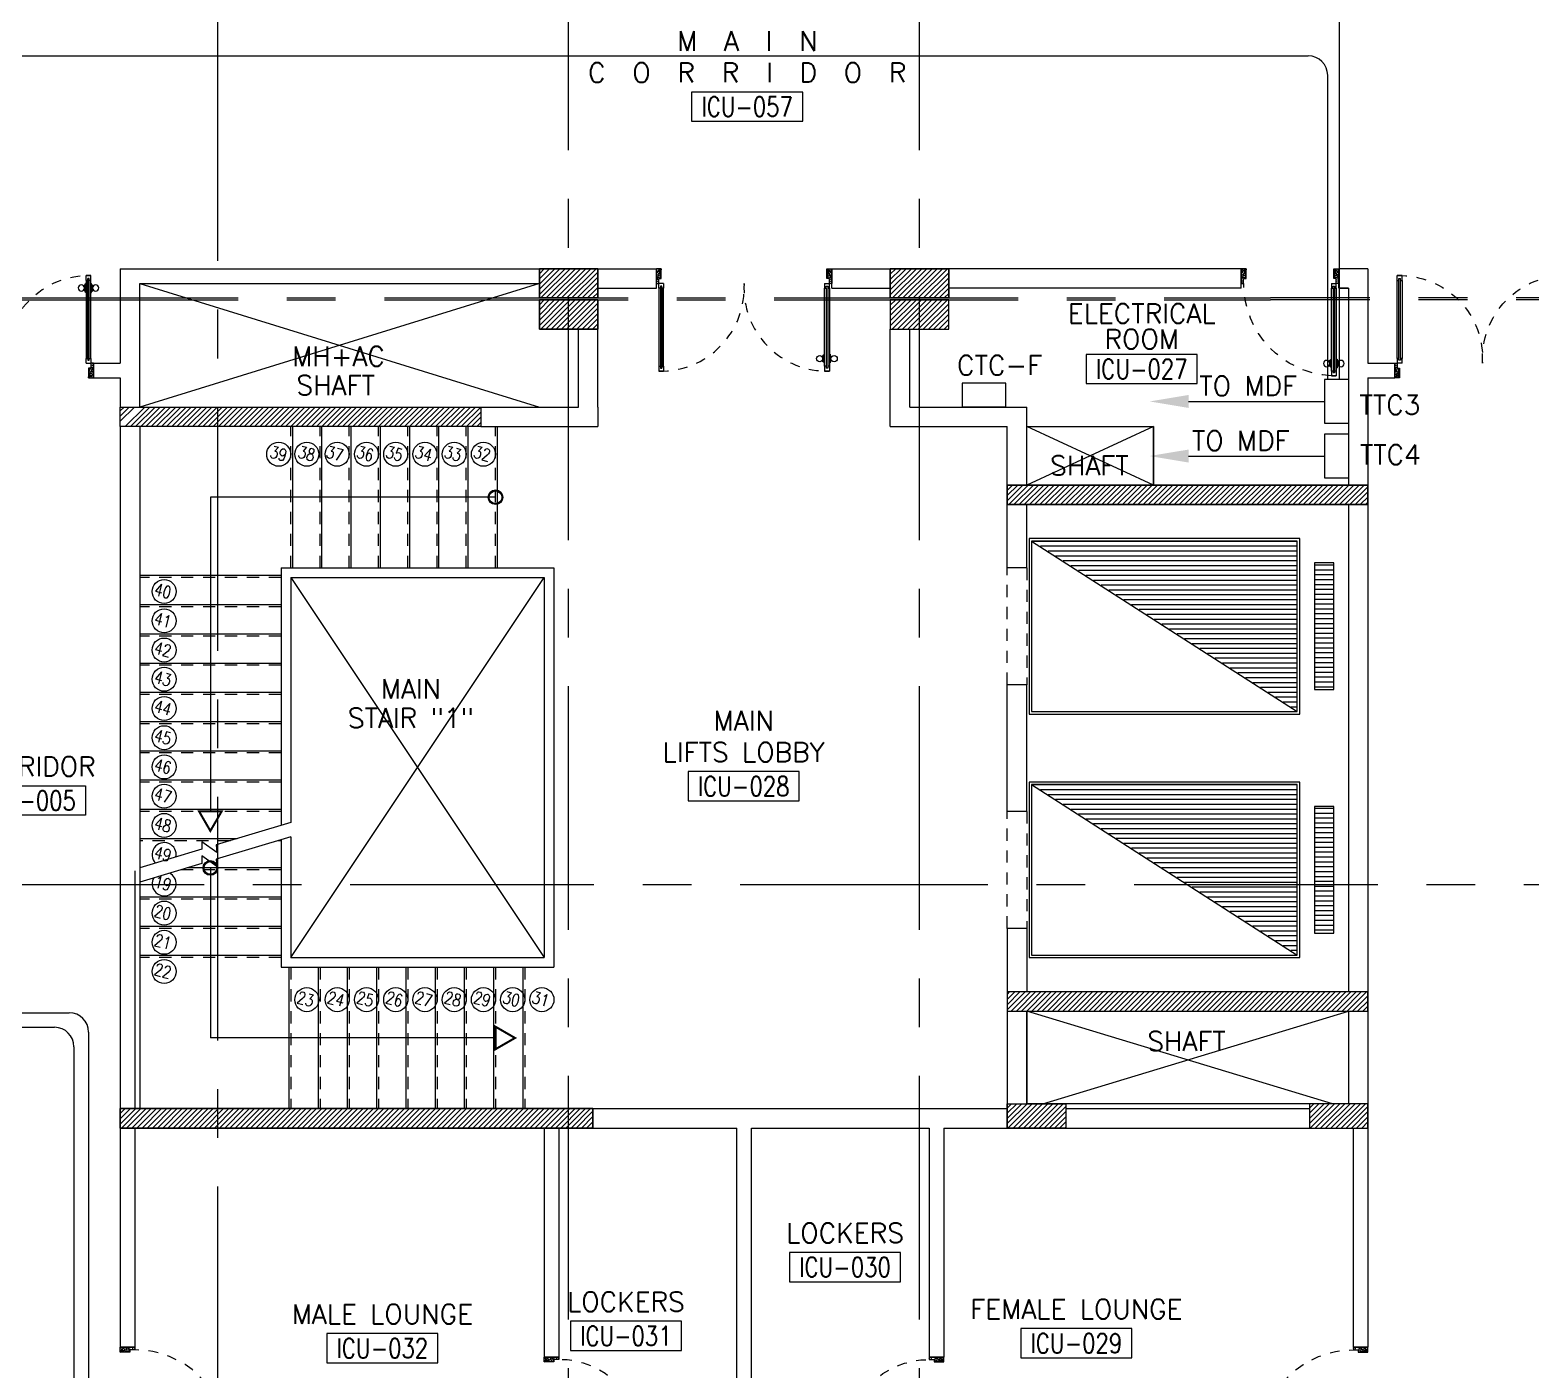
# Model space of a CAD drawing. Extents: x 0 to 92.2, y -1.4 to 78.1.
# Drawn here: x 61.41 to 76.8, y 22.09 to 35.84 of the extents above; entities that cross this region are included whole.
import ezdxf
from ezdxf.enums import TextEntityAlignment as Align

# ---------------------------------------------------------------- set-up
doc = ezdxf.new("R2010")
doc.units = 0
doc.header["$MEASUREMENT"] = 0
for name, pattern in [('CENTERX2', [4, 2.5, -0.5, 0.5, -0.5]), ('HIDDEN', [0.375, 0.25, -0.125]), ('HIDDEN2', [0.1875, 0.125, -0.0625])]:
    doc.linetypes.add(name, pattern=pattern)
doc.layers.get('0').update_dxf_attribs({"color": 11, "linetype": 'CONTINUOUS'})
for name, color, linetype in [('A_COUNTER', 11, 'CONTINUOUS'), ('AXES', 11, 'CENTERX2'), ('COL', 11, 'CONTINUOUS'), ('DOOR', 11, 'CONTINUOUS'), ('E-TEL', 4, 'CONTINUOUS'), ('E-WIRE', 4, 'CONTINUOUS'), ('HAT', 11, 'CONTINUOUS'), ('HIDDEN', 11, 'HIDDEN2'), ('LIFTS', 11, 'CONTINUOUS'), ('RM-BOX', 11, 'CONTINUOUS'), ('RM-NAME', 11, 'CONTINUOUS'), ('RM-NO', 11, 'CONTINUOUS'), ('SHAFT', 11, 'CONTINUOUS'), ('STR', 11, 'CONTINUOUS'), ('WALL', 11, 'CONTINUOUS')]:
    doc.layers.add(name, color=color, linetype=linetype)
doc.styles.add('ROMANS', font='ROMANS.shx', dxfattribs={"width": 0.6})

# ---------------------------------------------------------------- blocks, each defined once
blk = doc.blocks.new('RM1')
at = {"layer": 'RM-BOX'}
blk.add_lwpolyline([(570, -200), (-570, -200), (-570, -500), (570, -500)], close=True, dxfattribs=at)
at = {"layer": 'RM-NAME', "style": 'ROMANS'}
blk.add_attdef('ROOMNAME1', text='', height=200, dxfattribs=at).set_placement((0, 324), align=Align.MIDDLE)
blk = doc.blocks.new('*X25')
at = {"color": 0}
for p, q in [((503899, 131750), (506612, 131750)), ((503977, 131700), (506612, 131700)), ((504055, 131650), (506612, 131650)), ((504132, 131600), (506612, 131600)), ((504210, 131550), (506612, 131550)), ((504288, 131500), (506612, 131500)), ((504366, 131450), (506612, 131450)), ((504444, 131400), (506612, 131400)), ((504522, 131350), (506612, 131350)), ((504600, 131300), (506612, 131300)), ((504677, 131250), (506612, 131250)), ((504755, 131200), (506612, 131200)), ((504833, 131150), (506612, 131150)), ((504911, 131100), (506612, 131100)), ((504989, 131050), (506612, 131050)), ((505067, 131000), (506612, 131000)), ((505145, 130950), (506612, 130950)), ((505222, 130900), (506612, 130900)), ((505300, 130850), (506612, 130850)), ((505378, 130800), (506612, 130800)), ((505456, 130750), (506612, 130750)), ((505534, 130700), (506612, 130700)), ((505612, 130650), (506612, 130650)), ((505690, 130600), (506612, 130600)), ((505767, 130550), (506612, 130550)), ((505845, 130500), (506612, 130500)), ((505923, 130450), (506612, 130450)), ((506001, 130400), (506612, 130400)), ((506079, 130350), (506612, 130350)), ((506157, 130300), (506612, 130300)), ((506235, 130250), (506612, 130250)), ((506312, 130200), (506612, 130200)), ((506390, 130150), (506612, 130150)), ((506468, 130100), (506612, 130100)), ((506546, 130050), (506612, 130050))]:
    blk.add_line(p, q, dxfattribs=at)
blk = doc.blocks.new('*X24')
at = {"color": 0}
for p, q in [((140176, 227700), (140376, 227700)), ((140176, 227650), (140376, 227650)), ((140176, 227600), (140376, 227600)), ((140176, 227550), (140376, 227550)), ((140176, 227500), (140376, 227500)), ((140176, 227450), (140376, 227450)), ((140176, 227400), (140376, 227400)), ((140176, 227350), (140376, 227350)), ((140176, 227300), (140376, 227300)), ((140176, 227250), (140376, 227250)), ((140176, 227200), (140376, 227200)), ((140176, 227150), (140376, 227150)), ((140176, 227100), (140376, 227100)), ((140176, 227050), (140376, 227050)), ((140176, 227000), (140376, 227000)), ((140176, 226950), (140376, 226950)), ((140176, 226900), (140376, 226900)), ((140176, 226850), (140376, 226850)), ((140176, 226800), (140376, 226800)), ((140176, 226750), (140376, 226750)), ((140176, 226700), (140376, 226700)), ((140176, 226650), (140376, 226650)), ((140176, 226600), (140376, 226600)), ((140176, 226550), (140376, 226550)), ((140176, 226500), (140376, 226500)), ((140176, 226450), (140376, 226450))]:
    blk.add_line(p, q, dxfattribs=at)
blk = doc.blocks.new('*X27')
at = {"color": 0}
for p, q in [((197839, 138813), (198025, 139000)), ((197839, 138866), (197972, 139000)), ((197839, 138919), (197919, 139000)), ((197839, 138972), (197866, 139000)), ((197879, 138800), (198079, 139000)), ((197932, 138800), (198132, 139000)), ((197985, 138800), (198185, 139000)), ((198038, 138800), (198238, 139000)), ((198091, 138800), (198291, 139000)), ((198144, 138800), (198344, 139000)), ((198197, 138800), (198397, 139000)), ((198250, 138800), (198450, 139000)), ((198303, 138800), (198503, 139000)), ((198356, 138800), (198556, 139000)), ((198409, 138800), (198609, 139000)), ((198462, 138800), (198662, 139000)), ((198515, 138800), (198715, 139000)), ((198568, 138800), (198768, 139000)), ((198621, 138800), (198821, 139000)), ((198674, 138800), (198874, 139000)), ((198727, 138800), (198927, 139000)), ((198780, 138800), (198980, 139000)), ((198833, 138800), (199033, 139000)), ((198886, 138800), (199086, 139000)), ((198939, 138800), (199139, 139000)), ((198992, 138800), (199192, 139000)), ((199045, 138800), (199245, 139000)), ((199098, 138800), (199298, 139000)), ((199151, 138800), (199351, 139000)), ((199204, 138800), (199404, 139000)), ((199257, 138800), (199457, 139000)), ((199310, 138800), (199510, 139000)), ((199363, 138800), (199563, 139000)), ((199416, 138800), (199616, 139000)), ((199469, 138800), (199669, 139000)), ((199523, 138800), (199723, 139000)), ((199576, 138800), (199776, 139000)), ((199629, 138800), (199829, 139000)), ((199682, 138800), (199882, 139000)), ((199735, 138800), (199935, 139000)), ((199788, 138800), (199988, 139000)), ((199841, 138800), (200041, 139000)), ((199894, 138800), (200094, 139000)), ((199947, 138800), (200147, 139000)), ((200000, 138800), (200200, 139000)), ((200053, 138800), (200253, 139000)), ((200106, 138800), (200306, 139000)), ((200159, 138800), (200359, 139000)), ((200212, 138800), (200412, 139000)), ((200265, 138800), (200465, 139000)), ((200318, 138800), (200518, 139000)), ((200371, 138800), (200571, 139000)), ((200424, 138800), (200624, 139000)), ((200477, 138800), (200677, 139000)), ((200530, 138800), (200730, 139000)), ((200583, 138800), (200783, 139000)), ((200636, 138800), (200836, 139000)), ((200689, 138800), (200889, 139000)), ((200742, 138800), (200942, 139000)), ((200795, 138800), (200995, 139000)), ((200848, 138800), (201048, 139000)), ((200901, 138800), (201101, 139000)), ((200954, 138800), (201154, 139000)), ((201007, 138800), (201207, 139000)), ((201060, 138800), (201260, 139000)), ((201114, 138800), (201314, 139000)), ((201167, 138800), (201367, 139000)), ((201220, 138800), (201420, 139000)), ((201273, 138800), (201473, 139000)), ((201326, 138800), (201526, 139000)), ((201379, 138800), (201539, 138960)), ((201432, 138800), (201539, 138907)), ((201485, 138800), (201539, 138854))]:
    blk.add_line(p, q, dxfattribs=at)
blk = doc.blocks.new('*X26')
at = {"color": 0}
for p, q in [((197839, 143639), (197999, 143800)), ((197839, 143692), (197946, 143800)), ((197839, 143745), (197893, 143800)), ((197853, 143600), (198053, 143800)), ((197906, 143600), (198106, 143800)), ((197959, 143600), (198159, 143800)), ((198012, 143600), (198212, 143800)), ((198065, 143600), (198265, 143800)), ((198118, 143600), (198318, 143800)), ((198171, 143600), (198371, 143800)), ((198224, 143600), (198424, 143800)), ((198277, 143600), (198477, 143800)), ((198330, 143600), (198530, 143800)), ((198383, 143600), (198583, 143800)), ((198436, 143600), (198636, 143800)), ((198489, 143600), (198689, 143800)), ((198542, 143600), (198742, 143800)), ((198595, 143600), (198795, 143800)), ((198648, 143600), (198848, 143800)), ((198701, 143600), (198901, 143800)), ((198754, 143600), (198954, 143800)), ((198807, 143600), (199007, 143800)), ((198860, 143600), (199060, 143800)), ((198913, 143600), (199113, 143800)), ((198966, 143600), (199166, 143800)), ((199019, 143600), (199219, 143800)), ((199072, 143600), (199272, 143800)), ((199125, 143600), (199325, 143800)), ((199178, 143600), (199378, 143800)), ((199231, 143600), (199431, 143800)), ((199284, 143600), (199484, 143800)), ((199337, 143600), (199537, 143800)), ((199390, 143600), (199590, 143800)), ((199443, 143600), (199643, 143800)), ((199497, 143600), (199697, 143800)), ((199550, 143600), (199750, 143800)), ((199603, 143600), (199803, 143800)), ((199656, 143600), (199856, 143800)), ((199709, 143600), (199909, 143800)), ((199762, 143600), (199962, 143800)), ((199815, 143600), (200015, 143800)), ((199868, 143600), (200068, 143800)), ((199921, 143600), (200121, 143800)), ((199974, 143600), (200174, 143800)), ((200027, 143600), (200227, 143800)), ((200080, 143600), (200280, 143800)), ((200133, 143600), (200333, 143800)), ((200186, 143600), (200386, 143800)), ((200239, 143600), (200439, 143800)), ((200292, 143600), (200492, 143800)), ((200345, 143600), (200545, 143800)), ((200398, 143600), (200598, 143800)), ((200451, 143600), (200651, 143800)), ((200504, 143600), (200704, 143800)), ((200557, 143600), (200757, 143800)), ((200610, 143600), (200810, 143800)), ((200663, 143600), (200863, 143800)), ((200716, 143600), (200916, 143800)), ((200769, 143600), (200969, 143800)), ((200822, 143600), (201022, 143800)), ((200875, 143600), (201075, 143800)), ((200928, 143600), (201128, 143800)), ((200981, 143600), (201181, 143800)), ((201034, 143600), (201234, 143800)), ((201088, 143600), (201288, 143800)), ((201141, 143600), (201341, 143800)), ((201194, 143600), (201394, 143800)), ((201247, 143600), (201447, 143800)), ((201300, 143600), (201500, 143800)), ((201353, 143600), (201539, 143786)), ((201406, 143600), (201539, 143733)), ((201459, 143600), (201539, 143680)), ((201512, 143600), (201539, 143627))]:
    blk.add_line(p, q, dxfattribs=at)
blk = doc.blocks.new('A$C272A55A0')
at = {"layer": 'DOOR', "color": 0, "linetype": 'BYBLOCK'}
for p, q in [((0, 900), (0, 1050)), ((50, 1050), (0, 1050)), ((25, 950), (50, 950)), ((25, 900), (25, 950)), ((50, 950), (50, 1050)), ((1750, 950), (1750, 1050)), ((1750, 1050), (1800, 1050)), ((1775, 950), (1750, 950)), ((1775, 900), (1775, 950)), ((1800, 1050), (1800, 900)), ((0, 900), (25, 900)), ((75, 900), (25, 900)), ((25, 850), (25, 900)), ((42, 850), (25, 850)), ((58, 870), (42, 870)), ((42, 870), (42, 850)), ((58, 850), (58, 870)), ((75, 850), (58, 850)), ((75, 900), (75, 850)), ((1725, 900), (1775, 900)), ((1725, 900), (1725, 850)), ((1725, 850), (1742, 850)), ((1742, 870), (1758, 870)), ((1742, 850), (1742, 870)), ((1758, 870), (1758, 850)), ((1758, 850), (1775, 850)), ((1800, 900), (1775, 900)), ((1775, 850), (1775, 900)), ((1718, 160), (1709, 160)), ((1709, 95), (1709, 160)), ((1725, 173), (1718, 173)), ((1718, 173), (1718, 83)), ((1718, 95), (1718, 160)), ((1775, 173), (1782, 173)), ((1782, 173), (1782, 83)), ((1782, 160), (1791, 160)), ((1782, 95), (1782, 160)), ((1791, 95), (1791, 160)), ((25, 50), (42, 50)), ((25, 50), (25, 0)), ((25, 0), (75, 0)), ((75, 0), (25, 0)), ((42, 50), (42, 30)), ((42, 30), (58, 30)), ((58, 50), (75, 50)), ((58, 50), (58, 30)), ((75, 50), (75, 0)), ((1718, 95), (1709, 95)), ((1725, 83), (1718, 83)), ((1742, 50), (1725, 50)), ((1725, 50), (1725, 0)), ((1775, 0), (1725, 0)), ((1725, 0), (1775, 0)), ((1742, 50), (1742, 30)), ((1758, 30), (1742, 30)), ((1775, 50), (1758, 50)), ((1758, 50), (1758, 30)), ((1775, 83), (1782, 83)), ((1775, 50), (1775, 0)), ((1782, 95), (1791, 95))]:
    blk.add_line(p, q, dxfattribs=at)
at = {"layer": 'DOOR', "color": 9, "linetype": 'BYBLOCK'}
for p, q in [((50, 1050), (0, 1010)), ((50, 1050), (0, 937)), ((50, 1050), (37, 950)), ((1750, 1050), (1800, 1010)), ((1750, 1050), (1800, 937)), ((1750, 1050), (1763, 950))]:
    blk.add_line(p, q, dxfattribs=at)
at = {"layer": 'DOOR', "linetype": 'BYBLOCK'}
for p, q in [((25, 850), (25, 50)), ((42, 850), (42, 50)), ((58, 850), (58, 50)), ((75, 50), (75, 850)), ((1725, 50), (1725, 850)), ((1742, 850), (1742, 50)), ((1758, 850), (1758, 50)), ((1775, 850), (1775, 50))]:
    blk.add_line(p, q, dxfattribs=at)
at = {"layer": 'DOOR', "color": 0, "linetype": 'BYBLOCK'}
for centre in [(1676, 128), (1824, 128)]:
    blk.add_circle(centre, 32.4, dxfattribs=at)
at = {"layer": 'DOOR', "color": 9, "linetype": 'BYBLOCK'}
for centre, radius, start, end in [((50, 1050), 54.4, 203.2074, 270), ((50, 1050), 74.4, 227.7764, 270), ((50, 1050), 94.4, 238.0182, 270), ((50, 1050), 114, 244.0838, 257.3774), ((50, 1050), 134, 248.1598, 259.28), ((50, 1050), 34.4, 180, 270), ((50, 1050), 14.4, 180, 270), ((1750, 1050), 14.4, 270, 0), ((1750, 1050), 34.4, 270, 0), ((1750, 1050), 54.4, 270, 336.7926), ((1750, 1050), 74.4, 270, 312.2236), ((1750, 1050), 94.4, 270, 301.9818), ((1750, 1050), 114, 282.6226, 295.9162), ((1750, 1050), 134, 280.72, 291.8402), ((50, 1050), 154, 251.1053, 256.2858), ((1750, 1050), 154, 283.7142, 288.8947)]:
    blk.add_arc(centre, radius, start, end, dxfattribs=at)
at = {"layer": 'DOOR', "linetype": 'HIDDEN', "ltscale": 0.5}
for centre, start, end in [((50, 851), 268.3174, 3.2965), ((1750, 851), 176.7035, 271.6826)]:
    blk.add_arc(centre, 851, start, end, dxfattribs=at)
at = {"layer": 'WALL', "linetype": 'BYBLOCK'}
blk.add_line((1800, 900), (1800, 1050), dxfattribs=at)
blk = doc.blocks.new('*X94')
at = {"color": 0}
for p, q in [((76229, 144854), (76375, 145000)), ((76229, 144907), (76322, 145000)), ((76229, 144960), (76269, 145000)), ((76281, 144800), (76481, 145000)), ((76334, 144800), (76534, 145000)), ((76387, 144800), (76587, 145000)), ((76440, 144800), (76640, 145000)), ((76493, 144800), (76693, 145000)), ((76546, 144800), (76746, 145000)), ((76599, 144800), (76799, 145000)), ((76652, 144800), (76852, 145000)), ((76705, 144800), (76905, 145000)), ((76758, 144800), (76958, 145000)), ((76811, 144800), (77011, 145000)), ((76864, 144800), (77064, 145000)), ((76917, 144800), (77117, 145000)), ((76971, 144800), (77171, 145000)), ((77024, 144800), (77224, 145000)), ((77077, 144800), (77277, 145000)), ((77130, 144800), (77330, 145000)), ((77183, 144800), (77383, 145000)), ((77236, 144800), (77436, 145000)), ((77289, 144800), (77489, 145000)), ((77342, 144800), (77542, 145000)), ((77395, 144800), (77595, 145000)), ((77448, 144800), (77648, 145000)), ((77501, 144800), (77701, 145000)), ((77554, 144800), (77754, 145000)), ((77607, 144800), (77807, 145000)), ((77660, 144800), (77860, 145000)), ((77713, 144800), (77913, 145000)), ((77766, 144800), (77966, 145000)), ((77819, 144800), (78019, 145000)), ((77872, 144800), (78072, 145000)), ((77925, 144800), (78125, 145000)), ((77978, 144800), (78178, 145000)), ((78031, 144800), (78231, 145000)), ((78084, 144800), (78284, 145000)), ((78137, 144800), (78337, 145000)), ((78190, 144800), (78390, 145000)), ((78243, 144800), (78443, 145000)), ((78296, 144800), (78496, 145000)), ((78349, 144800), (78549, 145000)), ((78402, 144800), (78602, 145000)), ((78455, 144800), (78655, 145000)), ((78508, 144800), (78708, 145000)), ((78562, 144800), (78762, 145000)), ((78615, 144800), (78815, 145000)), ((78668, 144800), (78868, 145000)), ((78721, 144800), (78921, 145000)), ((78774, 144800), (78974, 145000)), ((78827, 144800), (79027, 145000)), ((78880, 144800), (79080, 145000)), ((78933, 144800), (79133, 145000)), ((78986, 144800), (79186, 145000)), ((79039, 144800), (79239, 145000)), ((79092, 144800), (79292, 145000)), ((79145, 144800), (79345, 145000)), ((79198, 144800), (79398, 145000)), ((79251, 144800), (79451, 145000)), ((79304, 144800), (79504, 145000)), ((79357, 144800), (79557, 145000)), ((79410, 144800), (79610, 145000)), ((79463, 144800), (79663, 145000)), ((79516, 144800), (79716, 145000)), ((79569, 144800), (79769, 145000)), ((79622, 144800), (79822, 145000)), ((79675, 144800), (79875, 145000)), ((79728, 144800), (79928, 145000)), ((79781, 144800), (79929, 144948)), ((79834, 144800), (79929, 144895)), ((79887, 144800), (79929, 144842))]:
    blk.add_line(p, q, dxfattribs=at)
blk = doc.blocks.new('*X93')
at = {"color": 0}
for p, q in [((76229, 137641), (76388, 137800)), ((76229, 137694), (76334, 137800)), ((76229, 137748), (76281, 137800)), ((76241, 137600), (76441, 137800)), ((76294, 137600), (76494, 137800)), ((76347, 137600), (76547, 137800)), ((76400, 137600), (76600, 137800)), ((76453, 137600), (76653, 137800)), ((76506, 137600), (76706, 137800)), ((76559, 137600), (76759, 137800)), ((76612, 137600), (76812, 137800)), ((76665, 137600), (76865, 137800)), ((76718, 137600), (76918, 137800)), ((76771, 137600), (76971, 137800)), ((76824, 137600), (77024, 137800)), ((76877, 137600), (77077, 137800)), ((76930, 137600), (77130, 137800)), ((76983, 137600), (77183, 137800)), ((77036, 137600), (77236, 137800)), ((77089, 137600), (77289, 137800)), ((77142, 137600), (77342, 137800)), ((77195, 137600), (77395, 137800)), ((77248, 137600), (77448, 137800)), ((77301, 137600), (77501, 137800)), ((77354, 137600), (77554, 137800)), ((77407, 137600), (77607, 137800)), ((77460, 137600), (77660, 137800)), ((77513, 137600), (77713, 137800)), ((77566, 137600), (77766, 137800)), ((77619, 137600), (77819, 137800)), ((77672, 137600), (77872, 137800)), ((77725, 137600), (77925, 137800)), ((77779, 137600), (77979, 137800)), ((77832, 137600), (78032, 137800)), ((77885, 137600), (78085, 137800)), ((77938, 137600), (78138, 137800)), ((77991, 137600), (78191, 137800)), ((78044, 137600), (78244, 137800)), ((78097, 137600), (78297, 137800)), ((78150, 137600), (78350, 137800)), ((78203, 137600), (78403, 137800)), ((78256, 137600), (78456, 137800)), ((78309, 137600), (78509, 137800)), ((78362, 137600), (78562, 137800)), ((78415, 137600), (78615, 137800)), ((78468, 137600), (78668, 137800)), ((78521, 137600), (78721, 137800)), ((78574, 137600), (78774, 137800)), ((78627, 137600), (78827, 137800)), ((78680, 137600), (78880, 137800)), ((78733, 137600), (78933, 137800)), ((78786, 137600), (78986, 137800)), ((78839, 137600), (79039, 137800)), ((78892, 137600), (79092, 137800)), ((78945, 137600), (79145, 137800)), ((78998, 137600), (79198, 137800)), ((79051, 137600), (79251, 137800)), ((79104, 137600), (79304, 137800)), ((79157, 137600), (79357, 137800)), ((79210, 137600), (79410, 137800)), ((79263, 137600), (79463, 137800)), ((79316, 137600), (79516, 137800)), ((79369, 137600), (79569, 137800)), ((79423, 137600), (79623, 137800)), ((79476, 137600), (79676, 137800)), ((79529, 137600), (79729, 137800)), ((79582, 137600), (79782, 137800)), ((79635, 137600), (79835, 137800)), ((79688, 137600), (79888, 137800)), ((79741, 137600), (79941, 137800)), ((79794, 137600), (79994, 137800)), ((79847, 137600), (80047, 137800)), ((79900, 137600), (80100, 137800)), ((79953, 137600), (80153, 137800)), ((80006, 137600), (80206, 137800)), ((80059, 137600), (80259, 137800)), ((80112, 137600), (80312, 137800)), ((80165, 137600), (80365, 137800)), ((80218, 137600), (80418, 137800)), ((80271, 137600), (80471, 137800)), ((80324, 137600), (80524, 137800)), ((80377, 137600), (80577, 137800)), ((80430, 137600), (80630, 137800)), ((80483, 137600), (80683, 137800)), ((80536, 137600), (80736, 137800)), ((80589, 137600), (80789, 137800)), ((80642, 137600), (80842, 137800)), ((80695, 137600), (80895, 137800)), ((80748, 137600), (80948, 137800)), ((80801, 137600), (81001, 137800)), ((80854, 137600), (81054, 137800)), ((80907, 137600), (81079, 137772)), ((80960, 137600), (81079, 137718)), ((81014, 137600), (81079, 137665)), ((81067, 137600), (81079, 137612))]:
    blk.add_line(p, q, dxfattribs=at)
blk = doc.blocks.new('C5')
at = {"layer": 'HAT', "linetype": 'BYBLOCK'}
h = blk.add_hatch(dxfattribs=at)
h.set_pattern_fill('ANSI31', color=256, scale=300, style=0)
h.set_pattern_definition([(45, (-223356.182, -51411.005), (-26.516504, 26.516504), [])])
h.paths.add_polyline_path([(300, 300), (0, 300), (0, 0), (300, 0)])
h.paths.add_polyline_path([(600, 300), (300, 300), (300, 0), (600, 0)])
at = {"layer": 'COL'}
blk.add_lwpolyline([(600, 300), (0, 300), (0, 0), (600, 0)], close=True, dxfattribs=at)
blk = doc.blocks.new('DOOR90')
at = {"layer": 'DOOR', "color": 0, "linetype": 'BYBLOCK'}
for p, q in [((-150, 0), (-150, -25)), ((-150, 0), (0, 0)), ((0, -50), (0, 0)), ((-1000, -25), (-1000, -75)), ((-1000, -75), (-1000, -25)), ((-950, -25), (-1000, -25)), ((-950, -75), (-1000, -75)), ((-970, -42), (-970, -58)), ((-950, -42), (-970, -42)), ((-950, -58), (-970, -58)), ((-950, -25), (-950, -42)), ((-950, -58), (-950, -75)), ((-918, -25), (-918, -18)), ((-828, -18), (-918, -18)), ((-918, -75), (-918, -82)), ((-828, -82), (-918, -82)), ((-905, -18), (-905, -9)), ((-905, -9), (-840, -9)), ((-905, -18), (-840, -18)), ((-905, -82), (-905, -91)), ((-905, -82), (-840, -82)), ((-905, -91), (-840, -91)), ((-840, -18), (-840, -9)), ((-840, -82), (-840, -91)), ((-828, -25), (-828, -18)), ((-828, -75), (-828, -82)), ((-200, -42), (-200, -25)), ((-200, -25), (-150, -25)), ((-180, -42), (-200, -42)), ((-200, -75), (-200, -58)), ((-200, -58), (-180, -58)), ((-150, -75), (-200, -75)), ((-180, -58), (-180, -42)), ((-150, -75), (-150, -25)), ((-150, -25), (-100, -25)), ((-100, -25), (-100, -50)), ((-100, -50), (0, -50)), ((-150, -900), (-150, -875)), ((-150, -875), (-100, -875)), ((0, -900), (-150, -900)), ((-150, -900), (0, -900)), ((-100, -850), (0, -850)), ((-100, -875), (-100, -850)), ((0, -850), (0, -900))]:
    blk.add_line(p, q, dxfattribs=at)
at = {"layer": 'DOOR', "color": 9, "linetype": 'BYBLOCK'}
for p, q in [((0, -50), (-114, 0)), ((0, -50), (-40, 0)), ((0, -50), (-100, -37)), ((0, -850), (-114, -900)), ((0, -850), (-100, -863)), ((0, -850), (-40, -900))]:
    blk.add_line(p, q, dxfattribs=at)
at = {"layer": 'DOOR', "linetype": 'BYBLOCK'}
for p, q in [((-200, -25), (-950, -25)), ((-200, -42), (-950, -42)), ((-200, -58), (-950, -58)), ((-950, -75), (-200, -75))]:
    blk.add_line(p, q, dxfattribs=at)
at = {"layer": 'DOOR', "color": 0, "linetype": 'BYBLOCK'}
for centre in [(-873, 24), (-873, -124)]:
    blk.add_circle(centre, 32.4, dxfattribs=at)
at = {"layer": 'DOOR', "color": 9, "linetype": 'BYBLOCK'}
for centre, radius, start, end in [((0, -50), 154, 161.1053, 166.2858), ((0, -50), 134, 158.1598, 169.28), ((0, -50), 94.4, 148.0182, 180), ((0, -50), 74.4, 137.7764, 180), ((0, -50), 114, 154.0838, 167.3774), ((0, -50), 54.4, 113.2074, 180), ((0, -50), 34.4, 90, 180), ((0, -50), 14.4, 90, 180), ((0, -850), 154, 193.7142, 198.8947), ((0, -850), 134, 190.72, 201.8402), ((0, -850), 94.4, 180, 211.9818), ((0, -850), 74.4, 180, 222.2236), ((0, -850), 54.4, 180, 246.7926), ((0, -850), 34.4, 180, 270), ((0, -850), 14.4, 180, 270)]:
    blk.add_arc(centre, radius, start, end, dxfattribs=at)
at = {"layer": 'DOOR', "linetype": 'HIDDEN', "ltscale": 0.5}
blk.add_arc((-150, -25), 850, 180, 270, dxfattribs=at)
blk = doc.blocks.new('DOOR-10')
at = {"layer": 'DOOR', "color": 0, "linetype": 'BYBLOCK'}
for p, q in [((-26, 1100), (-76, 1100)), ((-76, 1100), (-26, 1100)), ((-76, 1050), (-76, 1100)), ((-26, 1050), (-26, 1100)), ((-83, 1005), (-92, 1005)), ((-92, 1005), (-92, 940)), ((-83, 940), (-92, 940)), ((-76, 1018), (-83, 1018)), ((-83, 928), (-83, 1018)), ((-83, 1005), (-83, 940)), ((-76, 928), (-83, 928)), ((-59, 1050), (-76, 1050)), ((-43, 1070), (-59, 1070)), ((-59, 1050), (-59, 1070)), ((-43, 1050), (-43, 1070)), ((-26, 1050), (-43, 1050)), ((-26, 1018), (-18, 1018)), ((-26, 928), (-18, 928)), ((-18, 928), (-18, 1018)), ((-18, 1005), (-9, 1005)), ((-18, 1005), (-18, 940)), ((-18, 940), (-9, 940)), ((-9, 1005), (-9, 940)), ((-76, 200), (-59, 200)), ((-76, 150), (-76, 200)), ((-59, 200), (-59, 180)), ((-59, 180), (-43, 180)), ((-43, 200), (-26, 200)), ((-43, 180), (-43, 200)), ((-26, 200), (-26, 150)), ((-1001, 0), (-1001, 150)), ((-1001, 150), (-976, 150)), ((-1001, 150), (-1001, 0)), ((-951, 0), (-1001, 0)), ((-976, 150), (-976, 100)), ((-976, 100), (-951, 100)), ((-951, 100), (-951, 0)), ((-76, 150), (-26, 150)), ((-51, 100), (-51, 0)), ((-26, 100), (-51, 100)), ((-51, 0), (-1, 0)), ((-1, 150), (-26, 150)), ((-26, 150), (-26, 100))]:
    blk.add_line(p, q, dxfattribs=at)
at = {"layer": 'DOOR', "linetype": 'BYBLOCK'}
for p, q in [((-76, 1050), (-76, 200)), ((-59, 200), (-59, 1050)), ((-43, 200), (-43, 1050)), ((-26, 200), (-26, 1050))]:
    blk.add_line(p, q, dxfattribs=at)
at = {"layer": 'DOOR', "color": 9, "linetype": 'BYBLOCK'}
for p, q in [((-951, 0), (-1001, 114)), ((-951, 0), (-1001, 40)), ((-951, 0), (-964, 100)), ((-51, 0), (-1, 114)), ((-51, 0), (-37, 100)), ((-51, 0), (-1, 40)), ((-1, 0), (-1, 150))]:
    blk.add_line(p, q, dxfattribs=at)
at = {"layer": 'DOOR', "color": 0, "linetype": 'BYBLOCK'}
for centre in [(-124, 973), (23, 973)]:
    blk.add_circle(centre, 32.4, dxfattribs=at)
at = {"layer": 'DOOR', "linetype": 'HIDDEN', "ltscale": 0.5}
blk.add_arc((-23, 149), 952, 93.1482, 179.9482, dxfattribs=at)
at = {"layer": 'DOOR', "color": 9, "linetype": 'BYBLOCK'}
for centre, radius, start, end in [((-951, 0), 154, 103.7142, 108.8947), ((-951, 0), 134, 100.72, 111.8402), ((-951, 0), 94.4, 90, 121.9818), ((-951, 0), 74.4, 90, 132.2236), ((-951, 0), 54.4, 90, 156.7926), ((-951, 0), 34.4, 90, 180), ((-951, 0), 14.4, 90, 180), ((-51, 0), 94.4, 58.0182, 90), ((-51, 0), 74.4, 47.7764, 90), ((-51, 0), 54.4, 23.2074, 90), ((-51, 0), 34.4, 0, 90), ((-51, 0), 14.4, 0, 90), ((-51, 0), 134, 68.1598, 79.28), ((-51, 0), 114, 64.0838, 77.3774), ((-51, 0), 154, 71.1053, 76.2858)]:
    blk.add_arc(centre, radius, start, end, dxfattribs=at)

msp = doc.modelspace()

# ---------------------------------------------------------------- hatches: boundary and pattern name
at = {"layer": 'HAT'}
h = msp.add_hatch(dxfattribs=at)
h.set_pattern_fill('ANSI31', color=256, scale=0.3, style=0)
h.set_pattern_definition([(45, (-205.96349, -18.31986), (-0.0265165043, 0.0265165043), [])])
h.paths.add_polyline_path([(72.0327, 24.5711), (72.0327, 24.8211), (71.4327, 24.8211), (71.4327, 24.5711)])
h = msp.add_hatch(dxfattribs=at)
h.set_pattern_fill('ANSI31', color=256, scale=0.3, style=0)
h.set_pattern_definition([(45, (-202.86349, -18.31986), (-0.0265165043, 0.0265165043), [])])
h.paths.add_polyline_path([(75.1327, 24.8211), (74.5327, 24.8211), (74.5327, 24.5711), (75.1327, 24.5711)])

# ---------------------------------------------------------------- linework, layer by layer
at = {"layer": 'A_COUNTER'}
msp.add_line((70.7827, 22.2211), (70.6327, 22.2211), dxfattribs=at)
at = {"layer": 'AXES'}
for p, q in [((66.9327, -1.3931), (66.9327, 77.4195)), ((66.9327, -1.3931), (66.9327, 77.4195)), ((70.5327, -1.3931), (70.5327, 77.4195)), ((70.5327, -1.3931), (70.5327, 77.4195)), ((63.3327, 5.4711), (63.3327, 64.2911)), ((1.0427, 33.0911), (74.1327, 33.0911)), ((1.0427, 33.0711), (74.1327, 33.0711)), ((91.1523, 33.0911), (74.1327, 33.0911)), ((91.1523, 33.0711), (74.1327, 33.0711)), ((0.6927, 27.0711), (68.7327, 27.0711)), ((68.7327, 27.0711), (84.9327, 27.0711))]:
    msp.add_line(p, q, dxfattribs=at)
at = {"layer": 'COL'}
for points in [[(62.3327, 31.7711), (62.3327, 31.9711), (66.0327, 31.9711), (66.0327, 31.7711)], [(71.4327, 31.1711), (71.4327, 30.9711), (75.1327, 30.9711), (75.1327, 31.1711)], [(71.4327, 25.9711), (71.4327, 25.7711), (75.1327, 25.7711), (75.1327, 25.9711)], [(67.1827, 24.7711), (62.3327, 24.7711), (62.3327, 24.5711), (67.1827, 24.5711)]]:
    msp.add_lwpolyline(points, close=True, dxfattribs=at)
at = {"layer": 'E-TEL', "color": 4}
for p, q in [((71.4175, 32.2163), (70.9687, 32.2163)), ((70.9687, 32.2163), (70.9687, 31.9711)), ((71.4175, 31.9711), (71.4175, 32.2163)), ((74.6875, 32.2535), (74.6875, 31.8048)), ((74.9327, 32.2535), (74.6875, 32.2535)), ((74.9327, 32.2535), (74.9327, 31.8048)), ((71.4175, 31.9711), (70.9687, 31.9711)), ((74.6875, 31.8048), (74.9327, 31.8048)), ((74.6875, 31.6932), (74.6875, 31.2444)), ((74.9327, 31.6932), (74.6875, 31.6932)), ((74.9327, 31.6932), (74.9327, 31.2444)), ((74.6875, 31.2444), (74.9327, 31.2444))]:
    msp.add_line(p, q, dxfattribs=at)
at = {"layer": 'E-WIRE', "linetype": 'BYBLOCK', "ltscale": 0.3}
for p, q in [((74.8405, 32.2535), (74.8405, 36.1186)), ((74.7196, 32.2535), (74.7196, 35.3764)), ((58.1021, 25.7556), (61.8088, 25.7556)), ((54.0731, 25.6056), (61.6588, 25.6056)), ((61.8588, 25.4056), (61.8588, 14.5828)), ((62.0088, 25.5556), (62.0088, 14.7328))]:
    msp.add_line(p, q, dxfattribs=at)
at = {"layer": 'E-WIRE', "color": 4, "linetype": 'BYBLOCK'}
msp.add_line((28.1715, 35.5764), (74.5196, 35.5764), dxfattribs=at)
at = {"layer": 'E-WIRE', "color": 4}
for p, q in [((73.2925, 32.0291), (74.6875, 32.0291)), ((73.2925, 31.4688), (74.6875, 31.4688))]:
    msp.add_line(p, q, dxfattribs=at)
at = {"layer": 'E-WIRE', "linetype": 'BYBLOCK', "ltscale": 0.3}
for centre in [(74.5196, 35.3764), (61.8088, 25.5556), (61.6588, 25.4056)]:
    msp.add_arc(centre, 0.2, 0, 90, dxfattribs=at)
at = {"layer": 'E-WIRE', "color": 4}
for points in [[(73.2925, 32.0958), (73.2925, 31.9625), (72.8925, 32.0291)], [(73.2925, 31.5354), (73.2925, 31.4021), (72.8925, 31.4688)]]:
    msp.add_solid(points, dxfattribs=at)
at = {"layer": 'HIDDEN'}
for p, q in [((71.4327, 29.1211), (71.4327, 30.3211)), ((71.6327, 30.3211), (71.6327, 29.1211)), ((71.4327, 26.6211), (71.4327, 27.8211)), ((71.6327, 27.8211), (71.6327, 26.6211))]:
    msp.add_line(p, q, dxfattribs=at)
at = {"layer": 'LIFTS'}
for p, q in [((71.6827, 30.5961), (74.4077, 28.8461)), ((71.6827, 28.0961), (74.4077, 26.3461))]:
    msp.add_line(p, q, dxfattribs=at)
for points in [[(71.6577, 28.8211), (74.4327, 28.8211), (74.4327, 30.6211), (71.6577, 30.6211)], [(71.6827, 28.8461), (74.4077, 28.8461), (74.4077, 30.5961), (71.6827, 30.5961)], [(74.5827, 29.0711), (74.7827, 29.0711), (74.7827, 30.3711), (74.5827, 30.3711)], [(71.6577, 28.1211), (71.6577, 26.3211), (74.4327, 26.3211), (74.4327, 28.1211)], [(71.6827, 28.0961), (71.6827, 26.3461), (74.4077, 26.3461), (74.4077, 28.0961)], [(74.5827, 26.5711), (74.7827, 26.5711), (74.7827, 27.8711), (74.5827, 27.8711)]]:
    msp.add_lwpolyline(points, close=True, dxfattribs=at)
at = {"layer": 'RM-NAME'}
for points in [[(71.4327, 24.8211), (72.0327, 24.8211), (72.0327, 24.5711), (71.4327, 24.5711)], [(75.1327, 24.8211), (74.5327, 24.8211), (74.5327, 24.5711), (75.1327, 24.5711)]]:
    msp.add_lwpolyline(points, close=True, dxfattribs=at)
at = {"layer": 'SHAFT'}
for p, q in [((66.6327, 33.2411), (62.5327, 31.9711)), ((62.5327, 33.2411), (66.6327, 31.9711)), ((72.9327, 31.1711), (71.6327, 31.7711)), ((72.9327, 31.7711), (71.6327, 31.1711)), ((71.8577, 31.7711), (72.9327, 31.7711)), ((72.9327, 31.1711), (72.9327, 31.7711)), ((64.0827, 30.2211), (66.6827, 26.3211)), ((64.0827, 26.3211), (66.6827, 30.2211)), ((74.7677, 24.8211), (71.6327, 25.7711)), ((71.7977, 24.8211), (74.9327, 25.7711))]:
    msp.add_line(p, q, dxfattribs=at)
at = {"layer": 'STR', "linetype": 'HIDDEN2'}
for p, q in [((64.0827, 30.3211), (64.0827, 31.7711)), ((64.3827, 30.3211), (64.3827, 31.7711)), ((64.6827, 30.3211), (64.6827, 31.7711)), ((64.9827, 30.3211), (64.9827, 31.7711)), ((65.2827, 30.3211), (65.2827, 31.7711)), ((65.5827, 30.3211), (65.5827, 31.7711)), ((65.8827, 30.3211), (65.8827, 31.7711)), ((66.1827, 30.3211), (66.1827, 31.7711)), ((63.9827, 30.2211), (62.5327, 30.2211)), ((63.9827, 29.9211), (62.5327, 29.9211)), ((63.9827, 29.6211), (62.5327, 29.6211)), ((63.9827, 29.3211), (62.5327, 29.3211)), ((63.9827, 29.0211), (62.5327, 29.0211)), ((63.9827, 28.7211), (62.5327, 28.7211)), ((63.9827, 28.4211), (62.5327, 28.4211)), ((63.9827, 28.1211), (62.5327, 28.1211)), ((63.9827, 27.8211), (62.5327, 27.8211)), ((63.4647, 27.5211), (62.5327, 27.5211)), ((63.9827, 27.5211), (63.9472, 27.5211)), ((63.9827, 27.2211), (62.9486, 27.2211)), ((63.9827, 26.9211), (62.5327, 26.9211)), ((63.9827, 26.6211), (62.5327, 26.6211)), ((63.9827, 26.3211), (62.5327, 26.3211)), ((64.0827, 26.2211), (64.0827, 24.7711)), ((64.3827, 26.2211), (64.3827, 24.7711)), ((64.6827, 26.2211), (64.6827, 24.7711)), ((64.9827, 26.2211), (64.9827, 24.7711)), ((65.2827, 26.2211), (65.2827, 24.7711)), ((65.5827, 26.2211), (65.5827, 24.7711)), ((65.8827, 26.2211), (65.8827, 24.7711)), ((66.1827, 26.2211), (66.1827, 24.7711)), ((66.4827, 26.2211), (66.4827, 24.7711))]:
    msp.add_line(p, q, dxfattribs=at)
at = {"layer": 'STR'}
for p, q in [((64.1027, 30.3211), (64.1027, 31.7711)), ((64.4027, 30.3211), (64.4027, 31.7711)), ((64.7027, 30.3211), (64.7027, 31.7711)), ((65.0027, 30.3211), (65.0027, 31.7711)), ((65.3027, 30.3211), (65.3027, 31.7711)), ((65.6027, 30.3211), (65.6027, 31.7711)), ((65.9027, 30.3211), (65.9027, 31.7711)), ((66.2027, 30.3211), (66.2027, 31.7711)), ((66.1827, 31.0461), (63.2577, 31.0461)), ((63.2577, 31.0461), (63.2577, 27.8211)), ((63.9827, 30.2411), (62.5327, 30.2411)), ((63.9827, 30.2411), (62.5327, 30.2411)), ((63.9827, 30.3211), (63.9827, 27.6767)), ((63.9827, 30.3211), (66.7827, 30.3211)), ((64.0827, 30.2211), (64.0827, 27.7068)), ((64.0827, 30.2211), (66.6827, 30.2211)), ((66.6827, 30.2211), (66.6827, 26.3211)), ((66.7827, 30.3211), (66.7827, 26.2211)), ((63.9827, 29.9411), (62.5327, 29.9411)), ((63.9827, 29.6411), (62.5327, 29.6411)), ((63.9827, 29.3411), (62.5327, 29.3411)), ((63.9827, 29.0411), (62.5327, 29.0411)), ((63.9827, 28.7411), (62.5327, 28.7411)), ((63.9827, 28.4411), (62.5327, 28.4411)), ((63.9827, 28.1411), (62.5327, 28.1411)), ((63.9827, 27.8411), (62.5327, 27.8411)), ((64.0827, 27.5618), (64.0827, 26.3211)), ((63.5313, 27.5411), (62.5327, 27.5411)), ((63.9827, 27.5318), (63.9827, 26.2211)), ((63.9827, 27.2411), (63.0152, 27.2411)), ((63.2577, 27.2411), (63.2577, 25.4961)), ((63.9827, 26.9411), (62.5327, 26.9411)), ((63.9827, 26.6411), (62.5327, 26.6411)), ((63.9827, 26.3411), (62.5327, 26.3411)), ((63.9827, 26.2211), (66.7827, 26.2211)), ((64.0627, 26.2211), (64.0627, 24.7711)), ((64.0827, 26.3211), (66.6827, 26.3211)), ((64.3627, 26.2211), (64.3627, 24.7711)), ((64.6627, 26.2211), (64.6627, 24.7711)), ((64.9627, 26.2211), (64.9627, 24.7711)), ((65.2627, 26.2211), (65.2627, 24.7711)), ((65.5627, 26.2211), (65.5627, 24.7711)), ((65.8627, 26.2211), (65.8627, 24.7711)), ((66.1627, 26.2211), (66.1627, 24.7711)), ((66.4627, 26.2211), (66.4627, 24.7711)), ((66.1827, 25.4961), (63.2577, 25.4961))]:
    msp.add_line(p, q, dxfattribs=at)
at = {"layer": 'STR', "const_width": 0.0215}
for points in [[(63.3732, 27.8211), (63.1422, 27.8211), (63.2577, 27.6211)], [(66.1827, 25.6116), (66.1827, 25.3807), (66.3827, 25.4961)]]:
    msp.add_lwpolyline(points, close=True, dxfattribs=at)
at = {"layer": 'STR'}
for points in [[(64.0827, 27.7068), (63.3189, 27.4773), (63.3241, 27.4008), (63.1704, 27.5105), (63.1704, 27.4327), (62.5327, 27.2411)], [(64.0827, 27.5618), (63.3189, 27.3324), (63.3241, 27.2559), (63.1704, 27.3656), (63.1704, 27.2878), (62.5327, 27.0962)]]:
    msp.add_lwpolyline(points, dxfattribs=at)
at = {"layer": 'STR', "color": 11}
for centre in [(63.9588, 31.4872), (64.2471, 31.4872), (64.5588, 31.4872), (64.8588, 31.4872), (65.1588, 31.4872), (65.4588, 31.4872), (65.7588, 31.4872), (66.0588, 31.4872), (62.7837, 30.0778), (62.7837, 29.7778), (62.7837, 29.4778), (62.7837, 29.1778), (62.7837, 28.8778), (62.7837, 28.5778), (62.7837, 28.2778), (62.7837, 27.9778), (62.7837, 27.6778), (62.7837, 26.7778), (62.7837, 26.4778), (62.7837, 26.1778), (64.2471, 25.8892), (64.5588, 25.8892), (64.8588, 25.8892), (65.1588, 25.8892), (65.4588, 25.8892), (65.7588, 25.8892), (66.0588, 25.8892), (66.3588, 25.8892), (66.6588, 25.8892)]:
    msp.add_circle(centre, 0.1232, dxfattribs=at)
at = {"layer": 'STR'}
for centre, radius in [((66.1827, 31.0461), 0.075), ((66.1827, 31.0461), 0.065), ((63.2577, 27.2411), 0.075), ((63.2577, 27.2411), 0.065)]:
    msp.add_circle(centre, radius, dxfattribs=at)
at = {"layer": 'STR', "color": 11}
for centre, start, end in [((62.7837, 27.3778), 348.27953, 225.16221), ((62.7837, 27.0778), 149.93422, 63.50752)]:
    msp.add_arc(centre, 0.1232, start, end, dxfattribs=at)
at = {"layer": 'WALL'}
for p, q in [((62.3327, 33.3911), (66.6327, 33.3912)), ((62.3327, 33.3911), (62.3327, 32.4211)), ((67.2327, 33.3911), (67.8327, 33.3911)), ((67.8327, 33.1911), (67.8327, 33.3911)), ((69.6327, 33.3911), (70.2327, 33.3911)), ((69.6327, 33.1911), (69.6327, 33.3911)), ((73.8327, 33.3911), (70.8327, 33.3911)), ((73.8327, 33.1911), (73.8327, 33.3911)), ((75.1327, 33.3911), (74.8327, 33.3911)), ((74.8327, 33.1911), (74.8327, 33.3911)), ((74.8327, 33.1911), (74.8327, 33.3911)), ((75.1327, 33.3911), (75.1327, 32.4211)), ((62.5327, 33.2411), (66.6327, 33.2412)), ((62.5327, 31.9711), (62.5327, 33.2411)), ((67.2327, 33.1911), (67.8327, 33.1911)), ((69.6327, 33.1911), (70.2327, 33.1911)), ((73.8327, 33.1911), (70.8327, 33.1911)), ((74.9327, 33.1911), (74.8327, 33.1911)), ((74.8327, 33.1911), (74.9327, 33.1911)), ((74.9327, 33.1911), (74.9327, 31.1711)), ((67.0327, 31.9711), (67.0327, 32.7711)), ((67.2327, 31.9711), (67.2327, 32.7711)), ((70.2327, 31.7711), (70.2327, 32.7711)), ((70.4327, 31.9711), (70.4327, 32.7711)), ((62.0577, 32.4211), (62.3327, 32.4211)), ((75.1327, 32.4211), (75.4077, 32.4211)), ((62.0577, 32.2711), (62.3327, 32.2711)), ((62.3327, 32.2711), (62.3327, 31.9711)), ((75.1327, 32.2711), (75.4077, 32.2711)), ((75.1327, 32.2711), (75.1327, 31.1711)), ((66.0327, 31.9711), (67.0327, 31.9711)), ((67.2327, 31.9711), (67.2327, 31.7711)), ((70.2327, 31.7711), (70.2327, 31.9711)), ((70.2327, 31.7711), (70.2327, 31.9711)), ((70.2327, 31.7711), (70.2327, 31.9711)), ((70.4327, 31.9711), (71.6327, 31.9711)), ((71.6327, 31.1711), (71.6327, 31.9711)), ((62.3327, 31.7711), (62.3327, 26.4111)), ((62.5327, 31.7711), (62.5327, 24.7711)), ((66.0327, 31.7711), (67.2327, 31.7711)), ((70.2327, 31.7711), (71.4327, 31.7711)), ((71.4327, 31.1711), (71.4327, 31.7711)), ((71.6327, 31.7711), (71.8577, 31.7711)), ((71.4327, 30.3211), (71.4327, 30.9711)), ((71.6327, 30.3211), (71.6327, 30.9711)), ((74.9327, 30.9711), (74.9327, 25.9711)), ((75.1327, 30.9711), (75.1327, 26.6361)), ((71.6327, 30.3211), (71.4327, 30.3211)), ((71.4327, 27.8211), (71.4327, 29.1211)), ((71.6327, 29.1211), (71.4327, 29.1211)), ((71.6327, 27.8211), (71.6327, 29.1211)), ((71.6327, 27.8211), (71.4327, 27.8211)), ((62.3327, 27.2111), (62.3327, 22.3211)), ((62.4827, 27.2111), (62.4827, 24.7711)), ((75.1327, 27.2111), (75.1327, 22.3211)), ((71.4327, 26.6211), (71.4327, 25.9711)), ((71.6327, 26.6211), (71.4327, 26.6211)), ((71.6327, 26.6211), (71.6327, 25.9711)), ((75.1327, 26.4861), (75.1327, 25.9711)), ((71.4327, 26.4711), (71.4327, 25.9711)), ((71.4327, 25.7711), (71.4327, 24.5711)), ((71.4327, 25.7711), (71.4327, 24.5711)), ((71.6327, 25.7711), (71.6327, 24.8211)), ((74.9327, 25.7711), (74.9327, 24.8211)), ((75.1327, 25.7711), (75.1327, 24.5711)), ((67.1827, 24.7711), (71.4327, 24.7711)), ((72.0327, 24.7711), (74.5327, 24.7711)), ((62.4827, 24.5711), (68.6577, 24.5711)), ((62.4827, 24.5711), (62.4827, 22.3211)), ((66.6827, 24.5711), (66.6827, 22.2211)), ((66.8327, 24.5711), (66.8327, 22.2211)), ((68.6577, 21.1711), (68.6577, 24.5711)), ((68.8077, 21.1711), (68.8077, 24.5711)), ((68.8077, 24.5711), (70.6327, 24.5711)), ((70.6327, 24.5711), (70.6327, 22.2211)), ((70.7827, 24.5711), (70.7827, 22.2211)), ((70.7827, 24.5711), (74.9827, 24.5711)), ((71.4327, 24.5711), (71.4342, 24.5711)), ((74.9827, 22.3211), (74.9827, 24.5711)), ((62.3327, 22.3211), (62.4827, 22.3211)), ((66.6827, 22.2211), (66.8327, 22.2211)), ((75.1327, 22.3211), (74.9827, 22.3211))]:
    msp.add_line(p, q, dxfattribs=at)
at = {"layer": 'WALL', "linetype": 'BYBLOCK'}
for p, q in [((62.0577, 32.2711), (62.0577, 32.4211)), ((75.4077, 32.2711), (75.4077, 32.4211))]:
    msp.add_line(p, q, dxfattribs=at)
at = {"layer": 'WALL', "linetype": 'BYBLOCK', "ltscale": 0.3}
for points in [[(66.6327, 33.3912), (67.2327, 33.3912), (67.2327, 33.0911), (66.6327, 33.0911)], [(70.2327, 33.3911), (70.8327, 33.3911), (70.8327, 33.0911), (70.2327, 33.0911)], [(66.6327, 33.0711), (67.2327, 33.0711), (67.2327, 32.7711), (66.6327, 32.7711)], [(70.8327, 33.0711), (70.2327, 33.0711), (70.2327, 32.7711), (70.8327, 32.7711)], [(62.3327, 31.9711), (66.0327, 31.9711), (66.0327, 31.7711), (62.3327, 31.7711)], [(71.4327, 31.1711), (75.1327, 31.1711), (75.1327, 30.9711), (71.4327, 30.9711)], [(71.4327, 25.7711), (75.1327, 25.7711), (75.1327, 25.9711), (71.4327, 25.9711)], [(71.6327, 25.7711), (74.9327, 25.7711), (74.9327, 24.8211), (71.6327, 24.8211)], [(62.3327, 24.7711), (67.1827, 24.7711), (67.1827, 24.5711), (62.3327, 24.5711)]]:
    msp.add_lwpolyline(points, close=True, dxfattribs=at)
at = {"layer": 'WALL', "color": 62, "linetype": 'BYBLOCK', "ltscale": 0.3}
msp.add_lwpolyline([(71.6327, 31.7711), (72.9327, 31.7711), (72.9327, 31.1711), (71.6327, 31.1711)], close=True, dxfattribs=at)

# ---------------------------------------------------------------- block references
at = {"layer": 'COL', "linetype": 'BYBLOCK', "xscale": 0.001, "yscale": 0.001, "zscale": 0.001}
for p in [(66.6327, 33.0911), (70.2327, 33.0911), (66.6327, 32.7711), (70.2327, 32.7711)]:
    msp.add_blockref('C5', p, dxfattribs=at)
at = {"layer": 'DOOR', "color": 0, "linetype": 'BYBLOCK', "yscale": 0.001, "zscale": 0.001, "rotation": 180}
for name, p, xscale in [('A$C272A55A0', (60.2577, 33.3215), -0.001), ('A$C272A55A0', (75.4077, 33.3215), -0.001), ('DOOR90', (66.6827, 21.3211), 0.001), ('DOOR90', (70.7827, 21.3211), -0.001)]:
    msp.add_blockref(name, p, dxfattribs=dict(at, xscale=xscale))
at = {"layer": 'DOOR', "color": 0, "linetype": 'BYBLOCK', "xscale": 0.001, "yscale": 0.001, "zscale": 0.001}
msp.add_blockref('A$C272A55A0', (67.8327, 32.3408), dxfattribs=at)
at = {"layer": 'DOOR', "color": 0, "linetype": 'BYBLOCK', "ltscale": 0.3, "yscale": 0.001, "zscale": 0.001}
for p, xscale, rotation in [((74.8334, 33.3911), -0.001, 180), ((62.3327, 21.3204), 0.001, 270), ((75.1327, 21.3204), -0.001, 90)]:
    msp.add_blockref('DOOR-10', p, dxfattribs=dict(at, xscale=xscale, rotation=rotation))
at = {"layer": 'HAT', "xscale": 0.001, "yscale": 0.001, "zscale": 0.001}
for name, p in [('*X94', (-13.8965, -113.0286)), ('*X26', (-126.4059, -112.6286)), ('*X27', (-126.4059, -113.0286)), ('*X93', (-13.8965, -113.0286))]:
    msp.add_blockref(name, p, dxfattribs=at)
at = {"layer": 'LIFTS', "color": 8, "xscale": 0.001, "yscale": 0.001, "zscale": 0.001}
for name, p in [('*X25', (-432.2042, -101.1539)), ('*X24', (-65.5938, -197.3486)), ('*X25', (-432.2042, -103.6539)), ('*X24', (-65.5938, -199.845))]:
    msp.add_blockref(name, p, dxfattribs=at)
at = {"layer": 'RM-NAME'}
ref = msp.add_blockref('RM1', (68.7648, 35.4045), dxfattribs=dict(at, xscale=0.001, yscale=0.001, zscale=0.001))
ref.add_attrib('ROOMNO', 'ICU-057', dxfattribs={"layer": 'RM-NO', "height": 0.2, "style": 'ROMANS', "width": 0.8}).set_placement((68.7648, 35.0545), align=Align.MIDDLE)
ref.add_attrib('ROOMNAME2', 'C  O  R  R  I  D  O  R', dxfattribs={"height": 0.2, "style": 'ROMANS'}).set_placement((68.7648, 35.4045), align=Align.MIDDLE)
ref.add_attrib('ROOMNAME1', 'M  A  I  N', dxfattribs={"height": 0.2, "style": 'ROMANS'}).set_placement((68.7648, 35.7283), align=Align.MIDDLE)
ref = msp.add_blockref('RM1', (72.812, 32.7119), dxfattribs=dict(at, xscale=0.001, yscale=0.001, zscale=0.001))
ref.add_attrib('ROOMNO', 'ICU-027', dxfattribs={"layer": 'RM-NO', "height": 0.2, "style": 'ROMANS', "width": 0.8}).set_placement((72.812, 32.3619), align=Align.MIDDLE)
ref.add_attrib('ROOMNAME2', 'ROOM', dxfattribs={"height": 0.2, "style": 'ROMANS'}).set_placement((72.812, 32.6689), align=Align.MIDDLE)
ref.add_attrib('ROOMNAME1', 'ELECTRICAL', dxfattribs={"height": 0.2, "style": 'ROMANS'}).set_placement((72.812, 32.9318), align=Align.MIDDLE)
ref = msp.add_blockref('RM1', (68.7283, 28.4296), dxfattribs=dict(at, xscale=0.001, yscale=0.001, zscale=0.001))
ref.add_attrib('ROOMNO', 'ICU-028', dxfattribs={"layer": 'RM-NO', "height": 0.2, "style": 'ROMANS', "width": 0.8}).set_placement((68.7283, 28.0796), align=Align.MIDDLE)
ref.add_attrib('ROOMNAME2', 'LIFTS LOBBY', dxfattribs={"height": 0.2, "style": 'ROMANS'}).set_placement((68.7283, 28.4296), align=Align.MIDDLE)
ref.add_attrib('ROOMNAME1', 'MAIN', dxfattribs={"height": 0.2, "style": 'ROMANS'}).set_placement((68.7283, 28.7534), align=Align.MIDDLE)
ref = msp.add_blockref('RM1', (61.408, 28.2831), dxfattribs=dict(at, xscale=-0.001, yscale=0.001, zscale=0.001))
ref.add_attrib('ROOMNO', 'ICU-005', dxfattribs={"layer": 'RM-NO', "height": 0.2, "style": 'ROMANS', "width": 0.8}).set_placement((61.408, 27.9331), align=Align.MIDDLE)
ref.add_attrib('ROOMNAME2', 'CORRIDOR', dxfattribs={"height": 0.2, "style": 'ROMANS'}).set_placement((61.408, 28.2831), align=Align.MIDDLE)
ref = msp.add_blockref('RM1', (69.7678, 23.4944), dxfattribs=dict(at, xscale=0.001, yscale=0.001, zscale=0.001))
ref.add_attrib('ROOMNO', 'ICU-030', dxfattribs={"layer": 'RM-NO', "height": 0.2, "style": 'ROMANS', "width": 0.8}).set_placement((69.7678, 23.1444), align=Align.MIDDLE)
ref.add_attrib('ROOMNAME2', 'LOCKERS', dxfattribs={"height": 0.2, "style": 'ROMANS'}).set_placement((69.7678, 23.4944), align=Align.MIDDLE)
ref = msp.add_blockref('RM1', (67.5205, 22.7887), dxfattribs=dict(at, xscale=0.001, yscale=0.001, zscale=0.001))
ref.add_attrib('ROOMNO', 'ICU-031', dxfattribs={"layer": 'RM-NO', "height": 0.2, "style": 'ROMANS', "width": 0.8}).set_placement((67.5205, 22.4387), align=Align.MIDDLE)
ref.add_attrib('ROOMNAME2', 'LOCKERS', dxfattribs={"height": 0.2, "style": 'ROMANS'}).set_placement((67.5205, 22.7887), align=Align.MIDDLE)
ref = msp.add_blockref('RM1', (72.1414, 22.7131), dxfattribs=dict(at, xscale=0.001, yscale=0.001, zscale=0.001))
ref.add_attrib('ROOMNO', 'ICU-029', dxfattribs={"layer": 'RM-NO', "height": 0.2, "style": 'ROMANS', "width": 0.8}).set_placement((72.1414, 22.3631), align=Align.MIDDLE)
ref.add_attrib('ROOMNAME2', 'FEMALE LOUNGE', dxfattribs={"height": 0.2, "style": 'ROMANS'}).set_placement((72.1414, 22.7131), align=Align.MIDDLE)
ref = msp.add_blockref('RM1', (65.0221, 22.6616), dxfattribs=dict(at, xscale=0.001, yscale=0.001, zscale=0.001))
ref.add_attrib('ROOMNO', 'ICU-032', dxfattribs={"layer": 'RM-NO', "height": 0.2, "style": 'ROMANS', "width": 0.8}).set_placement((65.0221, 22.3116), align=Align.MIDDLE)
ref.add_attrib('ROOMNAME2', 'MALE LOUNGE', dxfattribs={"height": 0.2, "style": 'ROMANS'}).set_placement((65.0221, 22.6616), align=Align.MIDDLE)

# ---------------------------------------------------------------- texts
at = {"layer": 'E-TEL', "color": 4, "style": 'ROMANS'}
for s, p in [('CTC-F', (70.9167, 32.301, -2.4)), ('TO MDF', (73.4024, 32.089, -2.4)), ('TTC3', (75.0456, 31.8942, -2.4)), ('TO MDF', (73.3259, 31.5272, -2.4)), ('TTC4', (75.0497, 31.3833, -2.4))]:
    msp.add_text(s, height=0.2, dxfattribs=at).set_placement(p)
at = {"layer": 'RM-NAME', "style": 'ROMANS'}
for s, p in [('MH+AC', (64.5733, 32.4915)), ('SHAFT', (64.5425, 32.1944)), ('SHAFT', (72.2748, 31.3709)), ('MAIN', (65.3147, 29.0794)), ('STAIR "1"', (65.3147, 28.7794)), ('SHAFT', (73.2714, 25.4628))]:
    msp.add_text(s, height=0.2, dxfattribs=at).set_placement(p, align=Align.MIDDLE)
at = {"layer": 'STR', "color": 9, "style": 'ROMANS', "width": 0.8}
for s, p in [('39', (63.9576, 31.4936)), ('38', (64.2459, 31.4936)), ('37', (64.5342, 31.4936)), ('36', (64.8459, 31.4936)), ('35', (65.1459, 31.4936)), ('34', (65.4459, 31.4936)), ('33', (65.7459, 31.4936)), ('32', (66.0459, 31.4936)), ('40', (62.7708, 30.0843)), ('41', (62.7708, 29.7843)), ('42', (62.7708, 29.4843)), ('43', (62.7708, 29.1843)), ('44', (62.7708, 28.8843)), ('45', (62.7708, 28.5843)), ('46', (62.7708, 28.2843)), ('47', (62.7708, 27.9843)), ('48', (62.7708, 27.6843)), ('49', (62.7708, 27.3843)), ('19', (62.7708, 27.0843)), ('20', (62.7708, 26.7843)), ('21', (62.7708, 26.4843)), ('22', (62.7708, 26.1843)), ('23', (64.2342, 25.8956)), ('24', (64.5459, 25.8956)), ('25', (64.8459, 25.8956)), ('26', (65.1459, 25.8956)), ('27', (65.4459, 25.8956)), ('28', (65.7459, 25.8956)), ('29', (66.0459, 25.8956)), ('30', (66.3459, 25.8956)), ('31', (66.6459, 25.8956))]:
    msp.add_text(s, height=0.125, rotation=345, dxfattribs=at).set_placement(p, align=Align.MIDDLE)

doc.saveas('drawing.dxf')
